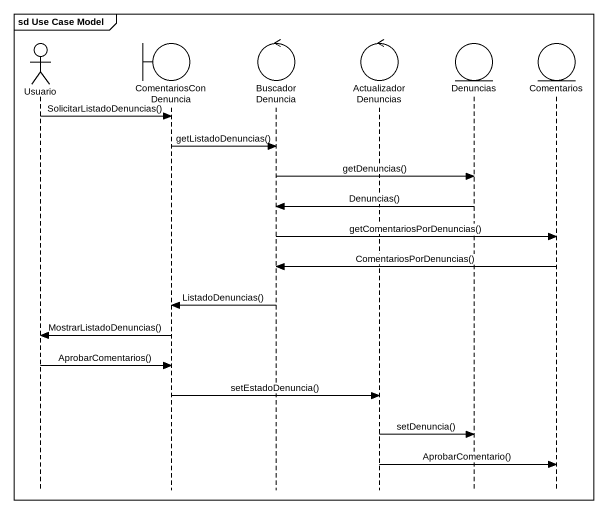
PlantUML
@startuml
mainframe sd Use Case Model
hide footbox
actor Usuario
boundary ComentariosConDenuncia
control BuscadorDenuncia
control ActualizadorDenuncias
entity Denuncias
entity Comentarios

Usuario -> ComentariosConDenuncia : SolicitarListadoDenuncias()
ComentariosConDenuncia -> BuscadorDenuncia : getListadoDenuncias()
BuscadorDenuncia -> Denuncias : getDenuncias()
Denuncias -> BuscadorDenuncia : Denuncias()
BuscadorDenuncia -> Comentarios : getComentariosPorDenuncias()
Comentarios -> BuscadorDenuncia : ComentariosPorDenuncias()
BuscadorDenuncia -> ComentariosConDenuncia : ListadoDenuncias()
ComentariosConDenuncia -> Usuario : MostrarListadoDenuncias()
Usuario -> ComentariosConDenuncia : AprobarComentarios()
ComentariosConDenuncia -> ActualizadorDenuncias : setEstadoDenuncia()
ActualizadorDenuncias -> Denuncias : setDenuncia()
ActualizadorDenuncias -> Comentarios : AprobarComentario()
@enduml
